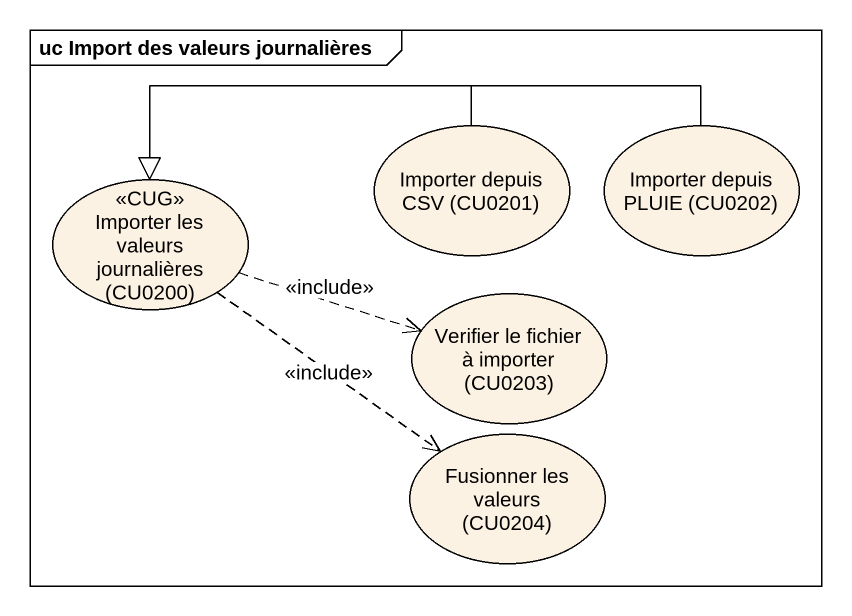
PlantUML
@startuml
mainframe uc Import des valeurs journalières
usecase "Importer les valeurs journalières (CU0200)" as Importer_les_valeurs <<CUG>>
usecase "Importer depuis CSV (CU0201)" as Importer_depuis_CSV_CU0201
usecase "Importer depuis PLUIE (CU0202)" as Importer_depuis_PLUIE_CU0202
usecase "Verifier le fichier à importer (CU0203)" as Verifier_le_fichier_à
usecase "Fusionner les valeurs (CU0204)" as Fusionner_les_valeurs_CU0204
Importer_les_valeurs .right.> Verifier_le_fichier_à : <<include>>
Importer_les_valeurs ..> Fusionner_les_valeurs_CU0204 : <<include>>
Importer_depuis_CSV_CU0201 -left-|> Importer_les_valeurs
Importer_depuis_PLUIE_CU0202 -left-|> Importer_les_valeurs
@enduml
